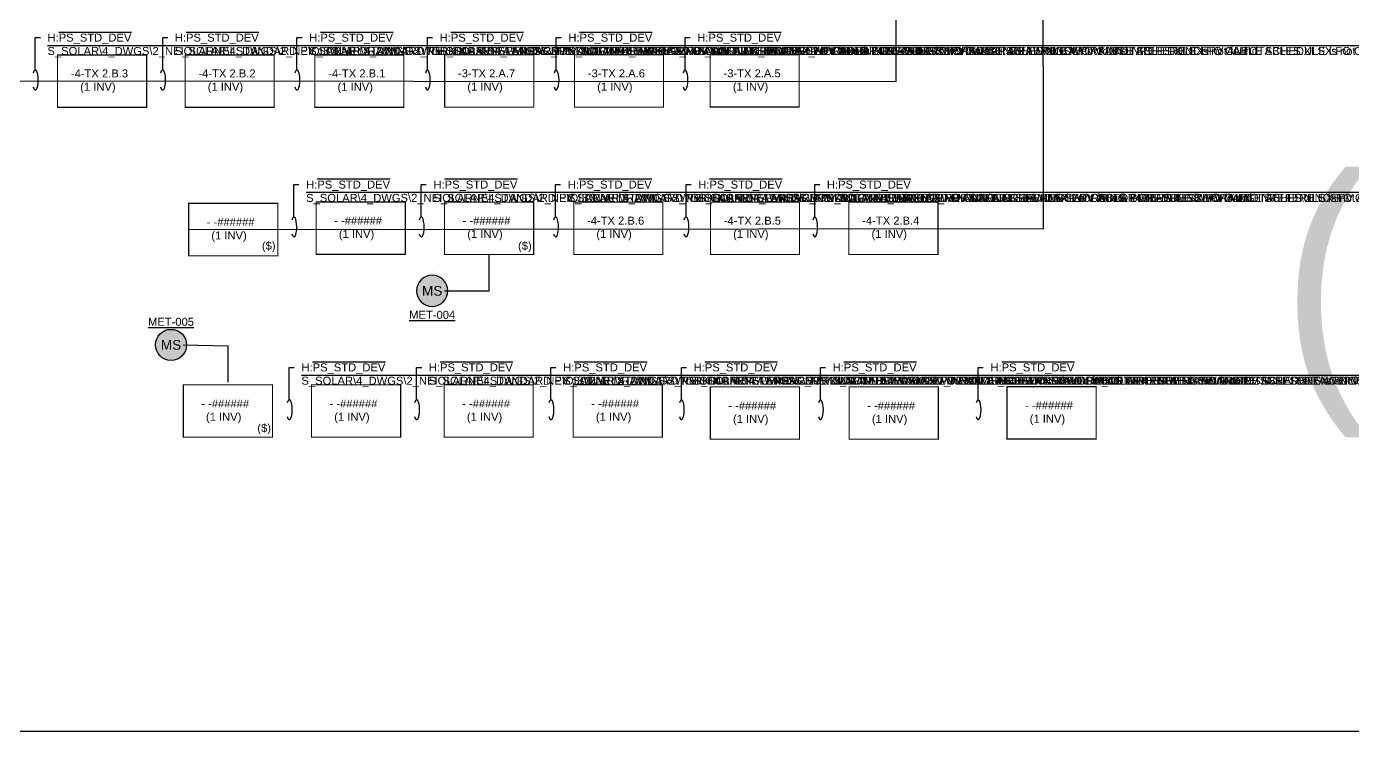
# Model space of a CAD drawing. Header units: feet. Extents: x -18 to 246, y -88 to 32.
# Drawn here: x 110.77 to 127.34, y -58.14 to -49.32 of the extents above; entities that cross this region are included whole.
import ezdxf
from ezdxf import colors
from ezdxf.entities.mleader import LeaderData, LeaderLine
from ezdxf.enums import TextEntityAlignment as Align
from ezdxf.math import Vec2, Vec3

# ---------------------------------------------------------------- set-up
doc = ezdxf.new("R2018")
doc.units = ezdxf.units.FT
doc.header["$MEASUREMENT"] = 0
doc.linetypes.add('PHANTOM2', pattern=[1.25, 0.625, -0.125, 0.125, -0.125, 0.125, -0.125])
for name, color, linetype in [('E-1LIN-EQPM-ENCL', 8, 'PHANTOM2'), ('E-CABL-FO-6_STND', 121, 'FIBER_OPTIC_6 STRAND'), ('G-ANNO-TEXT', 1, 'Continuous')]:
    doc.layers.add(name, color=color, linetype=linetype)
doc.layers.add('G-NPLT', color=67, linetype='Continuous', plot=False)
doc.styles.add('NEI-A', font='arial.ttf')
doc.styles.get("Standard").update_dxf_attribs({"font": 'arial.ttf'})
doc.linetypes.add('FIBER_OPTIC_6 STRAND', pattern='A,0.2,-0.05,0,-0.05,0.2,-0.15,["FO",Standard,S=0.1,R=0,X=-0.04,Y=-0.05],-0.25,0.2,-0.05,0,-0.05', length=1.2)
doc.linetypes.add('FIBER_OPTIC_FEEDER (OVERALL.5x)', pattern='A,0.1,-0.025,0,-0.025,0.1,-0.2,["FOF",Standard,S=0.13,R=0,X=-0.18,Y=-0.05],-0.2,0.1,-0.025,0,-0.025', length=0.8)

# ---------------------------------------------------------------- blocks, each defined once
blk = doc.blocks.new('PCS')
blk.add_wipeout([(10.996, 16.644), (12.109, 16.644), (12.109, 15.989), (10.996, 15.989)])
at = {"layer": 'E-1LIN-EQPM-ENCL', "linetype": 'Continuous', "const_width": 0.0135}
blk.add_lwpolyline([(12.109, 16.644), (10.996, 16.644), (10.996, 15.989), (12.109, 15.989)], close=True, dxfattribs=at)
blk = doc.blocks.new('*U21')
at = {"color": 7}
for p, q in [((0, 0), (-0.959, 0.001)), ((0.125, 0), (0, 0))]:
    blk.add_line(p, q, dxfattribs=at)
blk.add_ellipse((-1.037, 0.001), major_axis=(-0.0781, 0.0001), ratio=0.6, dxfattribs=at)
at = {"lineweight": 30, "flags": 104}
blk.add_attdef('TAG', text='', height=0.1, dxfattribs=at).set_placement((0.206, 0.002), align=Align.MIDDLE_LEFT)
blk = doc.blocks.new('*U24')
h = blk.add_hatch(color=255)
h.dxf.hatch_style = 1
edge = h.paths.add_edge_path()
edge.add_arc((0, 0), 0.2, 0, 360)
at = {"layer": 'defpoints', "color": 2}
for p, q in [((0, 0.24375), (0, 0.24375)), ((0, -0.24375), (0, -0.24375))]:
    blk.add_line(p, q, dxfattribs=at)
at = {"layer": 'G-ANNO-TEXT', "linetype": 'Continuous'}
blk.add_circle((0, 0), 0.2, dxfattribs=at)
at = {"layer": 'G-ANNO-TEXT', "style": 'NEI-A'}
blk.add_attdef('PV_LEGEND_CALLOUT', text='', height=0.125, dxfattribs=at).set_placement((0, 0), align=Align.MIDDLE_CENTER)
blk.add_attdef('PV_LEGEND_DESCRIPTION', text='', height=0.1, dxfattribs=at).set_placement((0.625, 0), align=Align.MIDDLE_LEFT)
blk = doc.blocks.new('Equipment Callout Arrowhead')
at = {"color": 0}
blk.add_ellipse((0, 0), major_axis=(0.99, 0), ratio=0.28679, start_param=-0.799881, end_param=3.941473, dxfattribs=at)

msp = doc.modelspace()

# ---------------------------------------------------------------- linework, layer by layer
at = {"layer": 'E-CABL-FO-6_STND', "ltscale": 0.8, "flags": 128}
for points in [[(115.991, -52.629), (116.55, -52.631), (116.55, -52.173)], [(112.727, -53.305), (113.287, -53.316), (113.287, -53.773)]]:
    msp.add_lwpolyline(points, dxfattribs=at)

# ---------------------------------------------------------------- block references
for p in [(100.163, -66.324), (101.756, -66.324), (103.377, -66.324), (104.999, -66.323), (106.62, -66.323), (108.316, -66.32), (103.394, -68.162), (106.611, -68.165), (108.319, -68.165), (110.049, -68.164), (101.801, -68.179), (103.336, -70.447), (104.993, -70.447), (106.605, -70.447), (108.318, -70.473), (110.053, -70.473), (112.024, -70.471)]:
    msp.add_blockref('PCS', p)
at = {"layer": 'G-ANNO-TEXT'}
ref = msp.add_blockref('*U21', (126.258, -51.207), dxfattribs=dict(at, xscale=-0.8829409089627208, yscale=0.8829409089627208, zscale=0.8829409089627208, rotation=180))
lines = msp.add_mtext('(TYP.) FOR CABLE TAGGING SEE FO TABLES, THIS DWG.', dxfattribs={"layer": '0', "insert": (126.44, -51.209), "char_height": 2.5, "attachment_point": 1, "bg_fill": 3, "box_fill_scale": 1.5, "bg_fill_color": 256, "bg_fill_transparency": 0})
ref.add_attrib('TAG', '', (126.44, -51.209), dxfattribs={"flags": 104}).embed_mtext(lines)
ref = msp.add_blockref('*U24', (115.839, -52.629), dxfattribs=dict(at, xscale=-0.9720000292433572, yscale=0.9720000292433572, zscale=0.9720000292433572, rotation=180))
ref.add_attrib('PV_LEGEND_CALLOUT', 'MS', dxfattribs={"height": 0.1215, "style": 'NEI-A'}).set_placement((115.839, -52.629), align=Align.MIDDLE_CENTER)
ref = msp.add_blockref('*U24', (112.576, -53.305), dxfattribs=dict(at, xscale=0.9720000292433572, yscale=0.9720000292433572, zscale=0.9720000292433572))
ref.add_attrib('PV_LEGEND_CALLOUT', 'MS', dxfattribs={"height": 0.1215, "style": 'NEI-A'}).set_placement((112.576, -53.305), align=Align.MIDDLE_CENTER)

# ---------------------------------------------------------------- texts
at = {"layer": 'G-ANNO-TEXT', "char_height": 0.1, "width": 0.27972, "style": 'NEI-A'}
for s, insert, attachment_point in [('{\\LMET-005}', (112.576, -53.068), 8), ('{\\LMET-004}', (115.839, -52.879), 2)]:
    msp.add_mtext(s, dxfattribs=dict(at, insert=insert, attachment_point=attachment_point))

# ---------------------------------------------------------------- next in the draw order: linework, layer by layer
at = {"color": 120, "linetype": 'FIBER_OPTIC_FEEDER (OVERALL.5x)', "flags": 128}
msp.add_lwpolyline([(109.566, -50.002), (121.636, -50.01), (121.622, -39.629)], dxfattribs=at)

# ---------------------------------------------------------------- next in the draw order: block references
for p in [(104.998, -68.163), (101.734, -70.447)]:
    msp.add_blockref('PCS', p)

# ---------------------------------------------------------------- next in the draw order: texts
at = {"layer": 'G-ANNO-TEXT', "char_height": 0.1, "attachment_point": 5, "style": 'NEI-A'}
for s, width, insert in [('\xa0-4-TX 2.B.3 \\P(1 INV)', 1.07408, (111.663, -50.009)), ('\xa0-4-TX 2.B.2 \\P(1 INV)', 1.07408, (113.256, -50.009)), ('\xa0-4-TX 2.B.1 \\P(1 INV)', 1.07408, (114.878, -50.009)), ('\xa0-3-TX 2.A.7 \\P(1 INV)', 1.07408, (116.499, -50.008)), ('\xa0-3-TX 2.A.6 \\P(1 INV)', 1.07408, (118.121, -50.008)), ('\xa0-3-TX 2.A.5 \\P(1 INV)', 1.07408, (119.816, -50.008)), ('\xa0- -###### \\P(1 INV)', 1.07408, (113.301, -51.868)), ('\xa0- -###### \\P(1 INV)', 1.07408, (114.894, -51.85)), ('\xa0-4-TX 2.B.6 \\P(1 INV)', 1.07408, (118.111, -51.85)), ('\xa0-4-TX 2.B.5 \\P(1 INV)', 1.07408, (119.82, -51.85)), ('\xa0-4-TX 2.B.4 \\P(1 INV)', 1.07408, (121.549, -51.849)), ('($)', 0.28859, (113.797, -52.08)), ('\xa0- -###### \\P(1 INV)', 1.07408, (114.836, -54.136)), ('\xa0- -###### \\P(1 INV)', 1.07408, (116.493, -54.136)), ('\xa0- -###### \\P(1 INV)', 1.07408, (118.105, -54.136)), ('\xa0- -###### \\P(1 INV)', 1.07408, (119.818, -54.162)), ('\xa0- -###### \\P(1 INV)', 1.07408, (121.553, -54.162)), ('\xa0- -###### \\P(1 INV)', 1.07408, (123.525, -54.16))]:
    msp.add_mtext_dynamic_manual_height_columns(s, width=width, gutter_width=0.547, heights=[0], dxfattribs=dict(at, insert=insert))

# ---------------------------------------------------------------- next in the draw order: leaders
at = {"layer": 'G-ANNO-TEXT'}
ml = msp.add_multileader_mtext('Standard', dxfattribs=at)
ml.set_content('H:\\OPS_STD_DEV\\PS_SOLAR\\4_DWGS\\2_NEI\\SOLAR\\NEI STANDARD PV SOLAR DRAWINGS\\WORKING IN\\REFERENCE\\PV AUTOTABLES.XLSX:FO CABLE SCHEDULE is not found.', color=256, style='NEI-A')
ml.set_leader_properties()
ml.set_arrow_properties(name='Equipment Callout Arrowhead')
ml.build(insert=Vec2(0, 0))
ml.multileader.update_dxf_attribs({"dogleg_length": 0.0625, "arrow_head_size": 0.125})
ctx = ml.context
ctx.base_point, ctx.char_height, ctx.arrow_head_size, ctx.landing_gap_size, ctx.plane_origin = Vec3(117.805, -47.645), 0.1, 0.125, 0.09, Vec3(117.743, -48.174)
notes = []
notes.append((ctx, [(0, (1, 1, 0), (117.742, -47.645), (1, 0), 0.0625, [(0, [(117.743, -48.174)], 0, [])])]))
ctx.mtext.insert, ctx.mtext.width, ctx.mtext.flow_direction = Vec3(117.895, -47.595), 0.00107, 5
ml = msp.add_multileader_mtext('Standard', dxfattribs=at)
ml.set_content('H:\\OPS_STD_DEV\\PS_SOLAR\\4_DWGS\\2_NEI\\SOLAR\\NEI STANDARD PV SOLAR DRAWINGS\\WORKING IN\\REFERENCE\\PV AUTOTABLES.XLSX:FO CABLE SCHEDULE is not found.', color=256, style='NEI-A')
ml.set_leader_properties()
ml.set_arrow_properties(name='Equipment Callout Arrowhead')
ml.build(insert=Vec2(0, 0))
ml.multileader.update_dxf_attribs({"dogleg_length": 0.0625, "arrow_head_size": 0.125})
ctx = ml.context
ctx.base_point, ctx.char_height, ctx.arrow_head_size, ctx.landing_gap_size, ctx.plane_origin = Vec3(117.45, -49.463), 0.1, 0.125, 0.09, Vec3(117.388, -49.993)
notes.append((ctx, [(0, (1, 1, 0), (117.387, -49.463), (1, 0), 0.0625, [(0, [(117.388, -49.993)], 0, [])])]))
ctx.mtext.insert, ctx.mtext.width, ctx.mtext.flow_direction = Vec3(117.54, -49.413), 0.00107, 5
ml = msp.add_multileader_mtext('Standard', dxfattribs=at)
ml.set_content('H:\\OPS_STD_DEV\\PS_SOLAR\\4_DWGS\\2_NEI\\SOLAR\\NEI STANDARD PV SOLAR DRAWINGS\\WORKING IN\\REFERENCE\\PV AUTOTABLES.XLSX:FO CABLE SCHEDULE is not found.', color=256, style='NEI-A')
ml.set_leader_properties()
ml.set_arrow_properties(name='Equipment Callout Arrowhead')
ml.build(insert=Vec2(0, 0))
ml.multileader.update_dxf_attribs({"dogleg_length": 0.0625, "arrow_head_size": 0.125})
ctx = ml.context
ctx.base_point, ctx.char_height, ctx.arrow_head_size, ctx.landing_gap_size, ctx.plane_origin = Vec3(119.061, -49.463), 0.1, 0.125, 0.09, Vec3(118.999, -49.993)
notes.append((ctx, [(0, (1, 1, 0), (118.999, -49.463), (1, 0), 0.0625, [(0, [(118.999, -49.993)], 0, [])])]))
ctx.mtext.insert, ctx.mtext.width, ctx.mtext.flow_direction = Vec3(119.151, -49.413), 0.00107, 5
ml = msp.add_multileader_mtext('Standard', dxfattribs=at)
ml.set_content('H:\\OPS_STD_DEV\\PS_SOLAR\\4_DWGS\\2_NEI\\SOLAR\\NEI STANDARD PV SOLAR DRAWINGS\\WORKING IN\\REFERENCE\\PV AUTOTABLES.XLSX:FO CABLE SCHEDULE is not found.', color=256, style='NEI-A')
ml.set_leader_properties()
ml.set_arrow_properties(name='Equipment Callout Arrowhead')
ml.build(insert=Vec2(0, 0))
ml.multileader.update_dxf_attribs({"dogleg_length": 0.0625, "arrow_head_size": 0.125})
ctx = ml.context
ctx.base_point, ctx.char_height, ctx.arrow_head_size, ctx.landing_gap_size, ctx.plane_origin = Vec3(117.443, -51.3), 0.1, 0.125, 0.09, Vec3(117.381, -51.83)
notes.append((ctx, [(0, (1, 1, 0), (117.38, -51.3), (1, 0), 0.0625, [(0, [(117.381, -51.83)], 0, [])])]))
ctx.mtext.insert, ctx.mtext.width, ctx.mtext.flow_direction = Vec3(117.533, -51.25), 0.00107, 5
ml = msp.add_multileader_mtext('Standard', dxfattribs=at)
ml.set_content('H:\\OPS_STD_DEV\\PS_SOLAR\\4_DWGS\\2_NEI\\SOLAR\\NEI STANDARD PV SOLAR DRAWINGS\\WORKING IN\\REFERENCE\\PV AUTOTABLES.XLSX:FO CABLE SCHEDULE is not found.', color=256, style='NEI-A')
ml.set_leader_properties()
ml.set_arrow_properties(name='Equipment Callout Arrowhead')
ml.build(insert=Vec2(0, 0))
ml.multileader.update_dxf_attribs({"dogleg_length": 0.0625, "arrow_head_size": 0.125})
ctx = ml.context
ctx.base_point, ctx.char_height, ctx.arrow_head_size, ctx.landing_gap_size, ctx.plane_origin = Vec3(119.073, -51.3), 0.1, 0.125, 0.09, Vec3(119.01, -51.83)
notes.append((ctx, [(0, (1, 1, 0), (119.01, -51.3), (1, 0), 0.0625, [(0, [(119.01, -51.83)], 0, [])])]))
ctx.mtext.insert, ctx.mtext.width, ctx.mtext.flow_direction = Vec3(119.163, -51.25), 0.00107, 5
ml = msp.add_multileader_mtext('Standard', dxfattribs=at)
ml.set_content('H:\\OPS_STD_DEV\\PS_SOLAR\\4_DWGS\\2_NEI\\SOLAR\\NEI STANDARD PV SOLAR DRAWINGS\\WORKING IN\\REFERENCE\\PV AUTOTABLES.XLSX:FO CABLE SCHEDULE is not found.', color=256, style='NEI-A')
ml.set_leader_properties()
ml.set_arrow_properties(name='Equipment Callout Arrowhead')
ml.build(insert=Vec2(0, 0))
ml.multileader.update_dxf_attribs({"dogleg_length": 0.0625, "arrow_head_size": 0.125})
ctx = ml.context
ctx.base_point, ctx.char_height, ctx.arrow_head_size, ctx.landing_gap_size, ctx.plane_origin = Vec3(120.68, -51.3), 0.1, 0.125, 0.09, Vec3(120.618, -51.83)
notes.append((ctx, [(0, (1, 1, 0), (120.618, -51.3), (1, 0), 0.0625, [(0, [(120.618, -51.83)], 0, [])])]))
ctx.mtext.insert, ctx.mtext.width, ctx.mtext.flow_direction = Vec3(120.77, -51.25), 0.00107, 5
ml = msp.add_multileader_mtext('Standard', dxfattribs=at)
ml.set_content('H:\\OPS_STD_DEV\\PS_SOLAR\\4_DWGS\\2_NEI\\SOLAR\\NEI STANDARD PV SOLAR DRAWINGS\\WORKING IN\\REFERENCE\\PV AUTOTABLES.XLSX:FO CABLE SCHEDULE is not found.', color=256, style='NEI-A')
ml.set_leader_properties()
ml.set_arrow_properties(name='Equipment Callout Arrowhead')
ml.build(insert=Vec2(0, 0))
ml.multileader.update_dxf_attribs({"dogleg_length": 0.0625, "arrow_head_size": 0.125})
ctx = ml.context
ctx.base_point, ctx.char_height, ctx.arrow_head_size, ctx.landing_gap_size, ctx.plane_origin = Vec3(114.116, -53.586), 0.1, 0.125, 0.09, Vec3(114.054, -54.116)
notes.append((ctx, [(0, (1, 1, 0), (114.054, -53.586), (1, 0), 0.0625, [(0, [(114.054, -54.116)], 0, [])])]))
ctx.mtext.insert, ctx.mtext.width, ctx.mtext.flow_direction = Vec3(114.206, -53.536), 0.00107, 5
ml = msp.add_multileader_mtext('Standard', dxfattribs=at)
ml.set_content('H:\\OPS_STD_DEV\\PS_SOLAR\\4_DWGS\\2_NEI\\SOLAR\\NEI STANDARD PV SOLAR DRAWINGS\\WORKING IN\\REFERENCE\\PV AUTOTABLES.XLSX:FO CABLE SCHEDULE is not found.', color=256, style='NEI-A')
ml.set_leader_properties()
ml.set_arrow_properties(name='Equipment Callout Arrowhead')
ml.build(insert=Vec2(0, 0))
ml.multileader.update_dxf_attribs({"dogleg_length": 0.0625, "arrow_head_size": 0.125})
ctx = ml.context
ctx.base_point, ctx.char_height, ctx.arrow_head_size, ctx.landing_gap_size, ctx.plane_origin = Vec3(115.707, -53.586), 0.1, 0.125, 0.09, Vec3(115.645, -54.116)
notes.append((ctx, [(0, (1, 1, 0), (115.645, -53.586), (1, 0), 0.0625, [(0, [(115.645, -54.116)], 0, [])])]))
ctx.mtext.insert, ctx.mtext.width, ctx.mtext.flow_direction = Vec3(115.797, -53.536), 0.00107, 5
ml = msp.add_multileader_mtext('Standard', dxfattribs=at)
ml.set_content('H:\\OPS_STD_DEV\\PS_SOLAR\\4_DWGS\\2_NEI\\SOLAR\\NEI STANDARD PV SOLAR DRAWINGS\\WORKING IN\\REFERENCE\\PV AUTOTABLES.XLSX:FO CABLE SCHEDULE is not found.', color=256, style='NEI-A')
ml.set_leader_properties()
ml.set_arrow_properties(name='Equipment Callout Arrowhead')
ml.build(insert=Vec2(0, 0))
ml.multileader.update_dxf_attribs({"dogleg_length": 0.0625, "arrow_head_size": 0.125})
ctx = ml.context
ctx.base_point, ctx.char_height, ctx.arrow_head_size, ctx.landing_gap_size, ctx.plane_origin = Vec3(117.385, -53.586), 0.1, 0.125, 0.09, Vec3(117.323, -54.116)
notes.append((ctx, [(0, (1, 1, 0), (117.323, -53.586), (1, 0), 0.0625, [(0, [(117.323, -54.116)], 0, [])])]))
ctx.mtext.insert, ctx.mtext.width, ctx.mtext.flow_direction = Vec3(117.475, -53.536), 0.00107, 5
ml = msp.add_multileader_mtext('Standard', dxfattribs=at)
ml.set_content('H:\\OPS_STD_DEV\\PS_SOLAR\\4_DWGS\\2_NEI\\SOLAR\\NEI STANDARD PV SOLAR DRAWINGS\\WORKING IN\\REFERENCE\\PV AUTOTABLES.XLSX:FO CABLE SCHEDULE is not found.', color=256, style='NEI-A')
ml.set_leader_properties()
ml.set_arrow_properties(name='Equipment Callout Arrowhead')
ml.build(insert=Vec2(0, 0))
ml.multileader.update_dxf_attribs({"dogleg_length": 0.0625, "arrow_head_size": 0.125})
ctx = ml.context
ctx.base_point, ctx.char_height, ctx.arrow_head_size, ctx.landing_gap_size, ctx.plane_origin = Vec3(119.015, -53.586), 0.1, 0.125, 0.09, Vec3(118.953, -54.116)
notes.append((ctx, [(0, (1, 1, 0), (118.953, -53.586), (1, 0), 0.0625, [(0, [(118.953, -54.116)], 0, [])])]))
ctx.mtext.insert, ctx.mtext.width, ctx.mtext.flow_direction = Vec3(119.105, -53.536), 0.00107, 5
ml = msp.add_multileader_mtext('Standard', dxfattribs=at)
ml.set_content('H:\\OPS_STD_DEV\\PS_SOLAR\\4_DWGS\\2_NEI\\SOLAR\\NEI STANDARD PV SOLAR DRAWINGS\\WORKING IN\\REFERENCE\\PV AUTOTABLES.XLSX:FO CABLE SCHEDULE is not found.', color=256, style='NEI-A')
ml.set_leader_properties()
ml.set_arrow_properties(name='Equipment Callout Arrowhead')
ml.build(insert=Vec2(0, 0))
ml.multileader.update_dxf_attribs({"dogleg_length": 0.0625, "arrow_head_size": 0.125})
ctx = ml.context
ctx.base_point, ctx.char_height, ctx.arrow_head_size, ctx.landing_gap_size, ctx.plane_origin = Vec3(120.752, -53.586), 0.1, 0.125, 0.09, Vec3(120.69, -54.116)
notes.append((ctx, [(0, (1, 1, 0), (120.689, -53.586), (1, 0), 0.0625, [(0, [(120.69, -54.116)], 0, [])])]))
ctx.mtext.insert, ctx.mtext.width, ctx.mtext.flow_direction = Vec3(120.842, -53.536), 0.00107, 5
ml = msp.add_multileader_mtext('Standard', dxfattribs=at)
ml.set_content('H:\\OPS_STD_DEV\\PS_SOLAR\\4_DWGS\\2_NEI\\SOLAR\\NEI STANDARD PV SOLAR DRAWINGS\\WORKING IN\\REFERENCE\\PV AUTOTABLES.XLSX:FO CABLE SCHEDULE is not found.', color=256, style='NEI-A')
ml.set_leader_properties()
ml.set_arrow_properties(name='Equipment Callout Arrowhead')
ml.build(insert=Vec2(0, 0))
ml.multileader.update_dxf_attribs({"dogleg_length": 0.0625, "arrow_head_size": 0.125})
ctx = ml.context
ctx.base_point, ctx.char_height, ctx.arrow_head_size, ctx.landing_gap_size, ctx.plane_origin = Vec3(122.724, -53.586), 0.1, 0.125, 0.09, Vec3(122.661, -54.116)
notes.append((ctx, [(0, (1, 1, 0), (122.661, -53.586), (1, 0), 0.0625, [(0, [(122.661, -54.116)], 0, [])])]))
ctx.mtext.insert, ctx.mtext.width, ctx.mtext.flow_direction = Vec3(122.814, -53.536), 0.00107, 5
for ctx, leaders in notes:
    for number, flags, end, landing, length, lines in leaders:
        leader = LeaderData()
        leader.index, (leader.has_last_leader_line, leader.has_dogleg_vector, leader.attachment_direction) = number, flags
        leader.last_leader_point, leader.dogleg_vector, leader.dogleg_length = Vec3(end), Vec3(landing), length
        for number, points, colour, breaks in lines:
            line = LeaderLine()
            line.index, line.vertices, line.color, line.breaks = number, Vec3.list(points), colors.encode_raw_color(colour), breaks
            leader.lines.append(line)
        ctx.leaders.append(leader)

# ---------------------------------------------------------------- next in the draw order: linework, layer by layer
at = {"color": 120, "linetype": 'FIBER_OPTIC_FEEDER (OVERALL.5x)', "flags": 128}
msp.add_lwpolyline([(112.795, -51.863), (123.476, -51.851), (123.462, -39.626)], dxfattribs=at)
at = {"layer": 'G-NPLT'}
msp.add_lwpolyline([(101.346, -35.128), (128.255, -35.128), (128.255, -58.139), (101.346, -58.139)], close=True, dxfattribs=at)

# ---------------------------------------------------------------- next in the draw order: texts
at = {"layer": 'G-ANNO-TEXT', "char_height": 0.1, "attachment_point": 5, "style": 'NEI-A'}
for s, width, insert in [('\xa0- -###### \\P(1 INV)', 1.07408, (116.498, -51.85)), ('($)', 0.28859, (116.997, -52.08)), ('\xa0- -###### \\P(1 INV)', 1.07408, (113.234, -54.136)), ('($)', 0.28859, (113.74, -54.359))]:
    msp.add_mtext_dynamic_manual_height_columns(s, width=width, gutter_width=0.547, heights=[0], dxfattribs=dict(at, insert=insert))

# ---------------------------------------------------------------- next in the draw order: leaders
at = {"layer": 'G-ANNO-TEXT'}
ml = msp.add_multileader_mtext('Standard', dxfattribs=at)
ml.set_content('H:\\OPS_STD_DEV\\PS_SOLAR\\4_DWGS\\2_NEI\\SOLAR\\NEI STANDARD PV SOLAR DRAWINGS\\WORKING IN\\REFERENCE\\PV AUTOTABLES.XLSX:FO CABLE SCHEDULE is not found.', color=256, style='NEI-A')
ml.set_leader_properties()
ml.set_arrow_properties(name='Equipment Callout Arrowhead')
ml.build(insert=Vec2(0, 0))
ml.multileader.update_dxf_attribs({"dogleg_length": 0.0625, "arrow_head_size": 0.125})
ctx = ml.context
ctx.base_point, ctx.char_height, ctx.arrow_head_size, ctx.landing_gap_size, ctx.plane_origin = Vec3(108.369, -47.645), 0.1, 0.125, 0.09, Vec3(108.307, -48.174)
notes = []
notes.append((ctx, [(0, (1, 1, 0), (108.307, -47.645), (1, 0), 0.0625, [(0, [(108.307, -48.174)], 0, [])])]))
ctx.mtext.insert, ctx.mtext.width, ctx.mtext.flow_direction = Vec3(108.459, -47.595), 0.00107, 5
ml = msp.add_multileader_mtext('Standard', dxfattribs=at)
ml.set_content('H:\\OPS_STD_DEV\\PS_SOLAR\\4_DWGS\\2_NEI\\SOLAR\\NEI STANDARD PV SOLAR DRAWINGS\\WORKING IN\\REFERENCE\\PV AUTOTABLES.XLSX:FO CABLE SCHEDULE is not found.', color=256, style='NEI-A')
ml.set_leader_properties()
ml.set_arrow_properties(name='Equipment Callout Arrowhead')
ml.build(insert=Vec2(0, 0))
ml.multileader.update_dxf_attribs({"dogleg_length": 0.0625, "arrow_head_size": 0.125})
ctx = ml.context
ctx.base_point, ctx.char_height, ctx.arrow_head_size, ctx.landing_gap_size, ctx.plane_origin = Vec3(110.653, -47.645), 0.1, 0.125, 0.09, Vec3(110.591, -48.174)
notes.append((ctx, [(0, (1, 1, 0), (110.59, -47.645), (1, 0), 0.0625, [(0, [(110.591, -48.174)], 0, [])])]))
ctx.mtext.insert, ctx.mtext.width, ctx.mtext.flow_direction = Vec3(110.743, -47.595), 0.00107, 5
ml = msp.add_multileader_mtext('Standard', dxfattribs=at)
ml.set_content('H:\\OPS_STD_DEV\\PS_SOLAR\\4_DWGS\\2_NEI\\SOLAR\\NEI STANDARD PV SOLAR DRAWINGS\\WORKING IN\\REFERENCE\\PV AUTOTABLES.XLSX:FO CABLE SCHEDULE is not found.', color=256, style='NEI-A')
ml.set_leader_properties()
ml.set_arrow_properties(name='Equipment Callout Arrowhead')
ml.build(insert=Vec2(0, 0))
ml.multileader.update_dxf_attribs({"dogleg_length": 0.0625, "arrow_head_size": 0.125})
ctx = ml.context
ctx.base_point, ctx.char_height, ctx.arrow_head_size, ctx.landing_gap_size, ctx.plane_origin = Vec3(113.005, -47.645), 0.1, 0.125, 0.09, Vec3(112.943, -48.174)
notes.append((ctx, [(0, (1, 1, 0), (112.942, -47.645), (1, 0), 0.0625, [(0, [(112.943, -48.174)], 0, [])])]))
ctx.mtext.insert, ctx.mtext.width, ctx.mtext.flow_direction = Vec3(113.095, -47.595), 0.00107, 5
ml = msp.add_multileader_mtext('Standard', dxfattribs=at)
ml.set_content('H:\\OPS_STD_DEV\\PS_SOLAR\\4_DWGS\\2_NEI\\SOLAR\\NEI STANDARD PV SOLAR DRAWINGS\\WORKING IN\\REFERENCE\\PV AUTOTABLES.XLSX:FO CABLE SCHEDULE is not found.', color=256, style='NEI-A')
ml.set_leader_properties()
ml.set_arrow_properties(name='Equipment Callout Arrowhead')
ml.build(insert=Vec2(0, 0))
ml.multileader.update_dxf_attribs({"dogleg_length": 0.0625, "arrow_head_size": 0.125})
ctx = ml.context
ctx.base_point, ctx.char_height, ctx.arrow_head_size, ctx.landing_gap_size, ctx.plane_origin = Vec3(115.413, -47.645), 0.1, 0.125, 0.09, Vec3(115.351, -48.174)
notes.append((ctx, [(0, (1, 1, 0), (115.35, -47.645), (1, 0), 0.0625, [(0, [(115.351, -48.174)], 0, [])])]))
ctx.mtext.insert, ctx.mtext.width, ctx.mtext.flow_direction = Vec3(115.503, -47.595), 0.00107, 5
ml = msp.add_multileader_mtext('Standard', dxfattribs=at)
ml.set_content('H:\\OPS_STD_DEV\\PS_SOLAR\\4_DWGS\\2_NEI\\SOLAR\\NEI STANDARD PV SOLAR DRAWINGS\\WORKING IN\\REFERENCE\\PV AUTOTABLES.XLSX:FO CABLE SCHEDULE is not found.', color=256, style='NEI-A')
ml.set_leader_properties()
ml.set_arrow_properties(name='Equipment Callout Arrowhead')
ml.build(insert=Vec2(0, 0))
ml.multileader.update_dxf_attribs({"dogleg_length": 0.0625, "arrow_head_size": 0.125})
ctx = ml.context
ctx.base_point, ctx.char_height, ctx.arrow_head_size, ctx.landing_gap_size, ctx.plane_origin = Vec3(110.943, -49.463), 0.1, 0.125, 0.09, Vec3(110.881, -49.993)
notes.append((ctx, [(0, (1, 1, 0), (110.881, -49.463), (1, 0), 0.0625, [(0, [(110.881, -49.993)], 0, [])])]))
ctx.mtext.insert, ctx.mtext.width, ctx.mtext.flow_direction = Vec3(111.033, -49.413), 0.00107, 5
ml = msp.add_multileader_mtext('Standard', dxfattribs=at)
ml.set_content('H:\\OPS_STD_DEV\\PS_SOLAR\\4_DWGS\\2_NEI\\SOLAR\\NEI STANDARD PV SOLAR DRAWINGS\\WORKING IN\\REFERENCE\\PV AUTOTABLES.XLSX:FO CABLE SCHEDULE is not found.', color=256, style='NEI-A')
ml.set_leader_properties()
ml.set_arrow_properties(name='Equipment Callout Arrowhead')
ml.build(insert=Vec2(0, 0))
ml.multileader.update_dxf_attribs({"dogleg_length": 0.0625, "arrow_head_size": 0.125})
ctx = ml.context
ctx.base_point, ctx.char_height, ctx.arrow_head_size, ctx.landing_gap_size, ctx.plane_origin = Vec3(112.534, -49.463), 0.1, 0.125, 0.09, Vec3(112.472, -49.993)
notes.append((ctx, [(0, (1, 1, 0), (112.472, -49.463), (1, 0), 0.0625, [(0, [(112.472, -49.993)], 0, [])])]))
ctx.mtext.insert, ctx.mtext.width, ctx.mtext.flow_direction = Vec3(112.624, -49.413), 0.00107, 5
ml = msp.add_multileader_mtext('Standard', dxfattribs=at)
ml.set_content('H:\\OPS_STD_DEV\\PS_SOLAR\\4_DWGS\\2_NEI\\SOLAR\\NEI STANDARD PV SOLAR DRAWINGS\\WORKING IN\\REFERENCE\\PV AUTOTABLES.XLSX:FO CABLE SCHEDULE is not found.', color=256, style='NEI-A')
ml.set_leader_properties()
ml.set_arrow_properties(name='Equipment Callout Arrowhead')
ml.build(insert=Vec2(0, 0))
ml.multileader.update_dxf_attribs({"dogleg_length": 0.0625, "arrow_head_size": 0.125})
ctx = ml.context
ctx.base_point, ctx.char_height, ctx.arrow_head_size, ctx.landing_gap_size, ctx.plane_origin = Vec3(114.212, -49.463), 0.1, 0.125, 0.09, Vec3(114.15, -49.993)
notes.append((ctx, [(0, (1, 1, 0), (114.15, -49.463), (1, 0), 0.0625, [(0, [(114.15, -49.993)], 0, [])])]))
ctx.mtext.insert, ctx.mtext.width, ctx.mtext.flow_direction = Vec3(114.302, -49.413), 0.00107, 5
ml = msp.add_multileader_mtext('Standard', dxfattribs=at)
ml.set_content('H:\\OPS_STD_DEV\\PS_SOLAR\\4_DWGS\\2_NEI\\SOLAR\\NEI STANDARD PV SOLAR DRAWINGS\\WORKING IN\\REFERENCE\\PV AUTOTABLES.XLSX:FO CABLE SCHEDULE is not found.', color=256, style='NEI-A')
ml.set_leader_properties()
ml.set_arrow_properties(name='Equipment Callout Arrowhead')
ml.build(insert=Vec2(0, 0))
ml.multileader.update_dxf_attribs({"dogleg_length": 0.0625, "arrow_head_size": 0.125})
ctx = ml.context
ctx.base_point, ctx.char_height, ctx.arrow_head_size, ctx.landing_gap_size, ctx.plane_origin = Vec3(115.842, -49.463), 0.1, 0.125, 0.09, Vec3(115.78, -49.993)
notes.append((ctx, [(0, (1, 1, 0), (115.779, -49.463), (1, 0), 0.0625, [(0, [(115.78, -49.993)], 0, [])])]))
ctx.mtext.insert, ctx.mtext.width, ctx.mtext.flow_direction = Vec3(115.932, -49.413), 0.00107, 5
ml = msp.add_multileader_mtext('Standard', dxfattribs=at)
ml.set_content('H:\\OPS_STD_DEV\\PS_SOLAR\\4_DWGS\\2_NEI\\SOLAR\\NEI STANDARD PV SOLAR DRAWINGS\\WORKING IN\\REFERENCE\\PV AUTOTABLES.XLSX:FO CABLE SCHEDULE is not found.', color=256, style='NEI-A')
ml.set_leader_properties()
ml.set_arrow_properties(name='Equipment Callout Arrowhead')
ml.build(insert=Vec2(0, 0))
ml.multileader.update_dxf_attribs({"dogleg_length": 0.0625, "arrow_head_size": 0.125})
ctx = ml.context
ctx.base_point, ctx.char_height, ctx.arrow_head_size, ctx.landing_gap_size, ctx.plane_origin = Vec3(114.174, -51.3), 0.1, 0.125, 0.09, Vec3(114.112, -51.83)
notes.append((ctx, [(0, (1, 1, 0), (114.111, -51.3), (1, 0), 0.0625, [(0, [(114.112, -51.83)], 0, [])])]))
ctx.mtext.insert, ctx.mtext.width, ctx.mtext.flow_direction = Vec3(114.264, -51.25), 0.00107, 5
ml = msp.add_multileader_mtext('Standard', dxfattribs=at)
ml.set_content('H:\\OPS_STD_DEV\\PS_SOLAR\\4_DWGS\\2_NEI\\SOLAR\\NEI STANDARD PV SOLAR DRAWINGS\\WORKING IN\\REFERENCE\\PV AUTOTABLES.XLSX:FO CABLE SCHEDULE is not found.', color=256, style='NEI-A')
ml.set_leader_properties()
ml.set_arrow_properties(name='Equipment Callout Arrowhead')
ml.build(insert=Vec2(0, 0))
ml.multileader.update_dxf_attribs({"dogleg_length": 0.0625, "arrow_head_size": 0.125})
ctx = ml.context
ctx.base_point, ctx.char_height, ctx.arrow_head_size, ctx.landing_gap_size, ctx.plane_origin = Vec3(115.765, -51.3), 0.1, 0.125, 0.09, Vec3(115.703, -51.83)
notes.append((ctx, [(0, (1, 1, 0), (115.702, -51.3), (1, 0), 0.0625, [(0, [(115.703, -51.83)], 0, [])])]))
ctx.mtext.insert, ctx.mtext.width, ctx.mtext.flow_direction = Vec3(115.855, -51.25), 0.00107, 5
for ctx, leaders in notes:
    for number, flags, end, landing, length, lines in leaders:
        leader = LeaderData()
        leader.index, (leader.has_last_leader_line, leader.has_dogleg_vector, leader.attachment_direction) = number, flags
        leader.last_leader_point, leader.dogleg_vector, leader.dogleg_length = Vec3(end), Vec3(landing), length
        for number, points, colour, breaks in lines:
            line = LeaderLine()
            line.index, line.vertices, line.color, line.breaks = number, Vec3.list(points), colors.encode_raw_color(colour), breaks
            leader.lines.append(line)
        ctx.leaders.append(leader)

doc.saveas('drawing.dxf')
